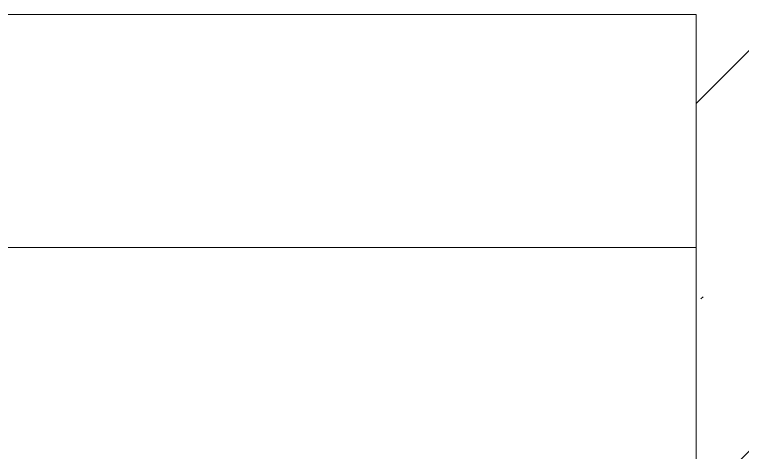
# Model space of a CAD drawing. Header units: millimetres. Extents: x -515342 to 330399, y -224905 to 507333.
# Drawn here: x 136257 to 137072, y 100827 to 101318 of the extents above; entities that cross this region are included whole.
import ezdxf

# ---------------------------------------------------------------- set-up
doc = ezdxf.new("R2010")
doc.units = ezdxf.units.MM
for name, color, linetype, lineweight in [('Крыша', 7, 'Continuous', 0), ('Стены внутренние', 7, 'Continuous', 0), ('Стены несущие', 7, 'Continuous', 0)]:
    doc.layers.add(name, color=color, linetype=linetype, lineweight=lineweight)

msp = doc.modelspace()

# ---------------------------------------------------------------- hatches: boundary and pattern name
at = {"layer": 'Стены внутренние'}
h = msp.add_hatch(dxfattribs=at)
h.set_pattern_fill('FP_1', color=256, style=0, pattern_type=2)
h.set_pattern_definition([(45, (136801.12, 95610.5), (-224.506, 224.506), []), (45, (137025.63, 95610.5), (-224.506, 224.506), [396.875, -79.375, 3.353, -76.022])])
h.paths.add_polyline_path([(137020.5296, 84641.3929), (137410.5296, 84641.3929), (137410.5296, 101317.7385), (137020.5296, 101317.557), (137020.5296, 87050.9757)])
h.paths.add_polyline_path([(137296.4181, 88031.3929), (137124.6411, 88031.3929), (137124.6411, 101131.3929), (137296.4181, 101131.3929), (137296.4181, 88158.7262)])

# ---------------------------------------------------------------- linework, layer by layer
at = {"layer": 'Крыша'}
for p, q in [((127925.5296, 101317.557), (137020.5296, 101317.557)), ((137020.5296, 101056.3929), (134025.5296, 101056.3929))]:
    msp.add_line(p, q, dxfattribs=at)
at = {"layer": 'Стены несущие'}
msp.add_line((137020.5296, 101317.557), (137020.5296, 84711.3929), dxfattribs=at)

doc.saveas('drawing.dxf')
